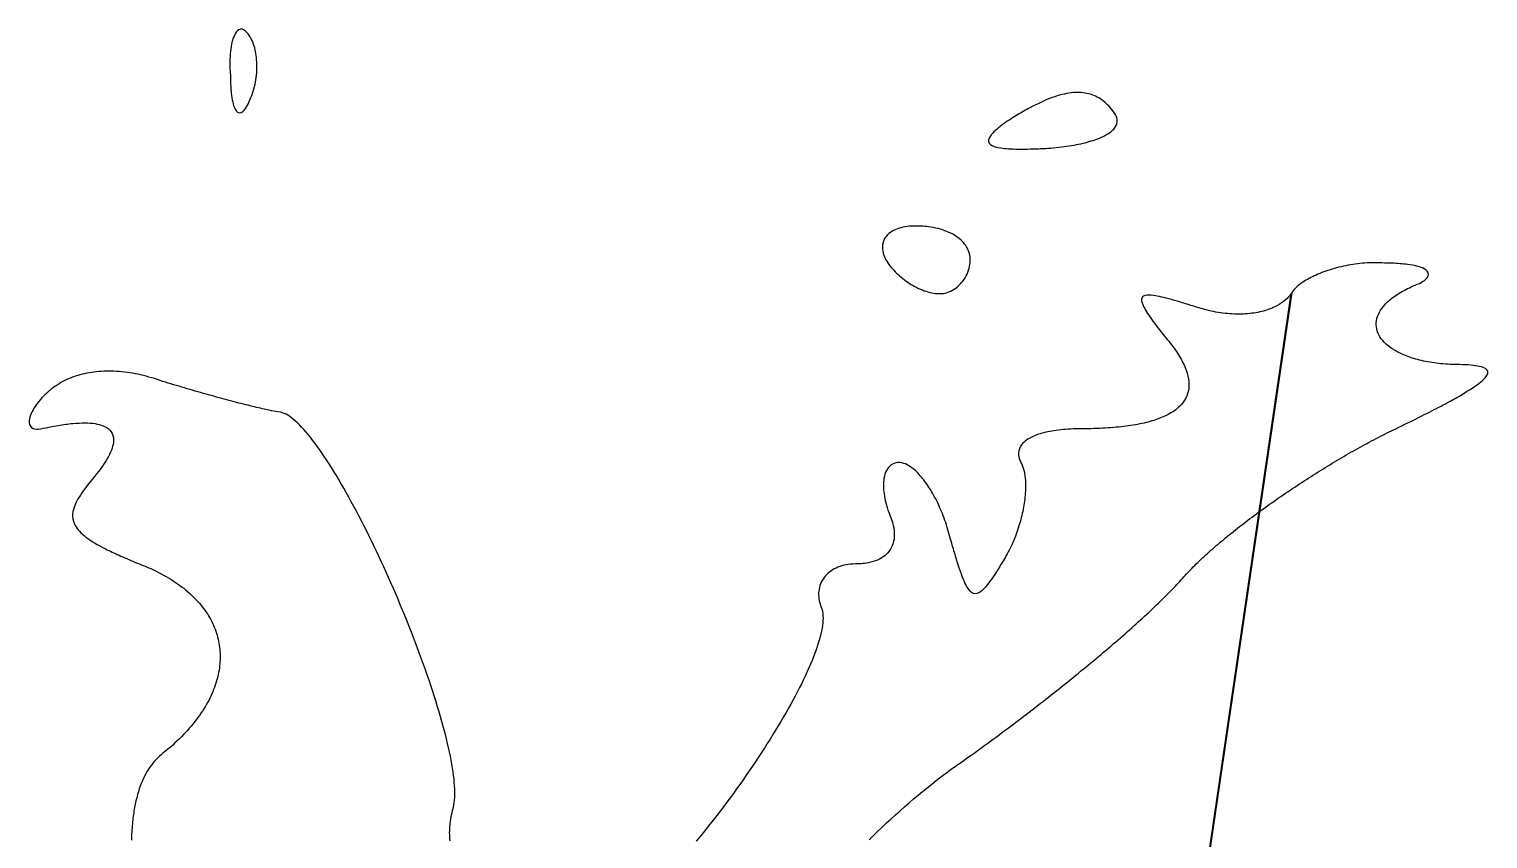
# Model space of a CAD drawing. Header units: metres. Extents: x 11 to 1970, y 60 to 2209.
# Drawn here: x 821.4 to 1253.3, y 778.7 to 1018.2 of the extents above; entities that cross this region are included whole.
import ezdxf

# ---------------------------------------------------------------- set-up
doc = ezdxf.new("R2010")
doc.units = ezdxf.units.M

msp = doc.modelspace()

# ---------------------------------------------------------------- linework, layer by layer
for points in [[(881, 1004), (881.003576, 1003.349624), (881.014208, 1002.718592), (881.031752, 1002.107048), (881.056064, 1001.515136), (881.087, 1000.943), (881.124416, 1000.390784), (881.168168, 999.858632), (881.218112, 999.346688), (881.304323, 998.616977), (881.403656, 997.933544), (881.515625, 997.296875), (881.639744, 996.707456), (881.775527, 996.165773), (881.922488, 995.672312), (882.134984, 995.090216), (882.365336, 994.595864), (882.676631, 994.103069), (883.081469, 993.698231), (883.592, 993.488), (884.137811, 993.565889), (884.629049, 993.866651), (885.051944, 994.285256), (885.397496, 994.731704), (885.748232, 995.278568), (886.013993, 995.755307), (886.281536, 996.289664), (886.550375, 996.882125), (886.820024, 997.533176), (887, 998), (887.259254, 998.635184), (887.497232, 999.279872), (887.714258, 999.932768), (887.910656, 1000.592576), (888.08675, 1001.258), (888.242864, 1001.927744), (888.379322, 1002.600512), (888.496448, 1003.275008), (888.594566, 1003.949936), (888.674, 1004.624), (888.735074, 1005.295904), (888.778112, 1005.964352), (888.803438, 1006.628048), (888.811376, 1007.285696), (888.80225, 1007.936), (888.776384, 1008.577664), (888.734102, 1009.209392), (888.675728, 1009.829888), (888.601586, 1010.437856), (888.512, 1011.032), (888.407294, 1011.611024), (888.287792, 1012.173632), (888.153818, 1012.718528), (888.005696, 1013.244416), (887.84375, 1013.75), (887.668304, 1014.233984), (887.413936, 1014.843456), (887.136912, 1015.409152), (886.838, 1015.928), (886.517968, 1016.396928), (886.177584, 1016.812864), (885.820032, 1017.22804), (885.460864, 1017.61308), (885.015324, 1017.963655), (884.489652, 1018.197565), (883.978668, 1018.233835), (883.487556, 1018.078945), (883.0215, 1017.739375), (882.656, 1017.32), (882.380736, 1016.89792), (882.122368, 1016.40096), (881.882432, 1015.83104), (881.7155, 1015.356875), (881.560448, 1014.84356), (881.417924, 1014.291905), (881.288576, 1013.70272), (881.173052, 1013.076815), (881.072, 1012.415), (880.986068, 1011.718085), (880.915904, 1010.98688), (880.878208, 1010.48076), (880.848, 1009.96), (880.825472, 1009.42484), (880.810816, 1008.87552), (880.804224, 1008.31228), (880.805888, 1007.73536), (880.816, 1007.145), (880.834752, 1006.54144), (880.862336, 1005.92492), (880.898944, 1005.29568), (880.944768, 1004.65396), (881, 1004)], [(1111, 991), (1110.415624, 990.585984), (1109.862592, 990.183872), (1109.341048, 989.793568), (1108.851136, 989.414976), (1108.393, 989.048), (1107.966784, 988.692544), (1107.572632, 988.348512), (1107.041839, 987.853674), (1106.584, 987.384), (1106.199601, 986.939166), (1105.889128, 986.518848), (1105.591, 985.996), (1105.426312, 985.515392), (1105.409857, 984.972862), (1105.605952, 984.493632), (1106.016847, 984.076202), (1106.501731, 983.785746), (1107.126679, 983.533114), (1107.688, 983.368), (1108.329241, 983.223406), (1109.050888, 983.099008), (1109.576896, 983.027136), (1110.139, 982.964), (1110.737344, 982.909504), (1111.372072, 982.863552), (1112.043328, 982.826048), (1112.751256, 982.796896), (1113.496, 982.776), (1114.277704, 982.763264), (1115.096512, 982.758592), (1115.952568, 982.761888), (1116.846016, 982.773056), (1117.777, 982.792), (1118.745664, 982.818624), (1119.752152, 982.852832), (1120.269625, 982.87275), (1120.796608, 982.894528), (1121.333119, 982.918154), (1121.879176, 982.943616), (1122.434797, 982.970902), (1123, 983), (1123.833944, 983.063584), (1124.655552, 983.134272), (1125.464488, 983.211968), (1126.260416, 983.296576), (1127.043, 983.388), (1127.811904, 983.486144), (1128.566792, 983.590912), (1129.307328, 983.702208), (1130.033176, 983.819936), (1130.744, 983.944), (1131.439464, 984.074304), (1132.119232, 984.210752), (1132.782968, 984.353248), (1133.430336, 984.501696), (1134.061, 984.656), (1134.674624, 984.816064), (1135.270872, 984.981792), (1135.849408, 985.153088), (1136.409896, 985.329856), (1136.952, 985.512), (1137.475384, 985.699424), (1137.979712, 985.892032), (1138.464648, 986.089728), (1138.929856, 986.292416), (1139.589943, 986.605598), (1140.203752, 986.929472), (1140.770149, 987.263714), (1141.288, 987.608), (1141.756171, 987.962006), (1142.173528, 988.325408), (1142.538937, 988.697882), (1142.943381, 989.208066), (1143.250769, 989.733034), (1143.458413, 990.272018), (1143.563625, 990.82425), (1143.563717, 991.388962), (1143.456001, 991.965386), (1143.237789, 992.552754), (1143, 993), (1142.63636, 993.529184), (1142.26528, 994.036672), (1141.88652, 994.522368), (1141.49984, 994.986176), (1141.105, 995.428), (1140.70176, 995.847744), (1140.28988, 996.245312), (1139.86912, 996.620608), (1139.43924, 996.973536), (1139, 997.304), (1138.55116, 997.611904), (1138.09248, 997.897152), (1137.62372, 998.159648), (1137.14464, 998.399296), (1136.655, 998.616), (1136.15456, 998.809664), (1135.64308, 998.980192), (1135.12032, 999.127488), (1134.58604, 999.251456), (1134.04, 999.352), (1133.48196, 999.429024), (1132.91168, 999.482432), (1132.32892, 999.512128), (1131.73344, 999.518016), (1131.125, 999.5), (1130.50336, 999.457984), (1129.86828, 999.391872), (1129.21952, 999.301568), (1128.55684, 999.186976), (1127.88, 999.048), (1127.18876, 998.884544), (1126.48288, 998.696512), (1125.76212, 998.483808), (1125.02624, 998.246336), (1124.275, 997.984), (1123.50816, 997.696704), (1122.72548, 997.384352), (1121.92672, 997.046848), (1121.11164, 996.684096), (1120.28, 996.296), (1119.43156, 995.882464), (1118.56608, 995.443392), (1117.68332, 994.978688), (1117.235385, 994.736694), (1116.78304, 994.488256), (1116.326255, 994.233362), (1115.865, 993.972), (1115.399245, 993.704158), (1114.92896, 993.429824), (1114.454115, 993.148986), (1113.97468, 992.861632), (1113.490625, 992.56775), (1113.00192, 992.267328), (1112.508535, 991.960354), (1112.01044, 991.646816), (1111.507605, 991.326702), (1111, 991)], [(1075, 950), (1075.280665, 949.550135), (1075.58212, 949.10108), (1075.903555, 948.653645), (1076.24416, 948.20864), (1076.603125, 947.766875), (1076.97964, 947.32916), (1077.372895, 946.896305), (1077.78208, 946.46912), (1078.206385, 946.048415), (1078.645, 945.635), (1079.097115, 945.229685), (1079.56192, 944.83328), (1080.038605, 944.446595), (1080.52636, 944.07044), (1081.024375, 943.705625), (1081.53184, 943.35296), (1082.047945, 943.013255), (1082.57188, 942.68732), (1083.102835, 942.375965), (1083.64, 942.08), (1084.182565, 941.800235), (1084.72972, 941.53748), (1085.280655, 941.292545), (1085.83456, 941.06624), (1086.390625, 940.859375), (1086.94804, 940.67276), (1087.505995, 940.507205), (1088.06368, 940.36352), (1088.620285, 940.242515), (1089.175, 940.145), (1089.727015, 940.071785), (1090.27552, 940.02368), (1090.819705, 940.001495), (1091.447219, 940.013365), (1092.034271, 940.071785), (1092.609707, 940.174845), (1093.172375, 940.320625), (1093.721123, 940.507205), (1094.254799, 940.732665), (1094.772251, 940.995085), (1095.272327, 941.292545), (1095.753875, 941.623125), (1096.215743, 941.984905), (1096.656779, 942.375965), (1097.075831, 942.794385), (1097.471747, 943.238245), (1097.843375, 943.705625), (1098.189563, 944.194605), (1098.509159, 944.703265), (1098.801011, 945.229685), (1099.063967, 945.771945), (1099.296875, 946.328125), (1099.498583, 946.896305), (1099.667939, 947.474565), (1099.803791, 948.060985), (1099.904987, 948.653645), (1099.970375, 949.250625), (1099.998803, 949.850005), (1099.99164, 950.357584), (1099.948125, 950.88475), (1099.86816, 951.400576), (1099.752555, 951.904738), (1099.60212, 952.396912), (1099.417665, 952.876774), (1099.2, 953.344), (1098.949935, 953.798266), (1098.66828, 954.239248), (1098.355845, 954.666622), (1098.01344, 955.080064), (1097.641875, 955.47925), (1097.24196, 955.863856), (1096.814505, 956.233558), (1096.36032, 956.588032), (1095.880215, 956.926954), (1095.375, 957.25), (1094.845485, 957.556846), (1094.29248, 957.847168), (1093.716795, 958.120642), (1093.11924, 958.376944), (1092.500625, 958.61575), (1091.86176, 958.836736), (1091.203455, 959.039578), (1090.52652, 959.223952), (1089.831765, 959.389534), (1089.12, 959.536), (1088.392035, 959.663026), (1087.64868, 959.770288), (1087.14496, 959.830656), (1086.635, 959.882), (1086.11904, 959.924224), (1085.59732, 959.957232), (1085.07008, 959.980928), (1084.53756, 959.995216), (1084, 960), (1083.290881, 959.989254), (1082.603848, 959.957232), (1081.939387, 959.904258), (1081.297984, 959.830656), (1080.680125, 959.73675), (1080.086296, 959.622864), (1079.516983, 959.489322), (1078.972672, 959.336448), (1078.453849, 959.164566), (1077.961, 958.974), (1077.494611, 958.765074), (1076.914759, 958.458506), (1076.383963, 958.120642), (1075.903375, 957.75225), (1075.474147, 957.354098), (1075.097431, 956.926954), (1074.774379, 956.471586), (1074.506143, 955.988762), (1074.293875, 955.47925), (1074.138727, 954.943818), (1074.041851, 954.383234), (1074.004399, 953.798266), (1074.027523, 953.189682), (1074.112375, 952.55825), (1074.260107, 951.904738), (1074.412864, 951.400576), (1074.602125, 950.88475), (1074.828376, 950.357584)]]:
    msp.add_lwpolyline(points, close=True)
for points in [[(1070.044088, 778.382584), (1071.339867, 779.649631), (1072.641664, 780.905152), (1073.949125, 782.148625), (1075.261896, 783.379528), (1076.579623, 784.597339), (1077.901952, 785.801536), (1079.228529, 786.991597), (1080.559, 788.167), (1081.893011, 789.327223), (1083.230208, 790.471744), (1084.570237, 791.600041), (1085.912744, 792.711592), (1087.257375, 793.805875), (1088.603776, 794.882368), (1089.951593, 795.940549), (1091.300472, 796.979896), (1092.650059, 797.999887), (1094, 799), (1094.781774, 799.54238), (1095.566992, 800.08944), (1096.355498, 800.64106), (1097.147136, 801.19712), (1097.94175, 801.7575), (1098.739184, 802.32208), (1099.539282, 802.89074), (1100.341888, 803.46336), (1101.146846, 804.03982), (1101.954, 804.62), (1102.763194, 805.20378), (1103.574272, 805.79104), (1104.387078, 806.38166), (1105.201456, 806.97552), (1106.01725, 807.5725), (1106.834304, 808.17248), (1107.652462, 808.77534), (1108.471568, 809.38096), (1109.291466, 809.98922), (1110.112, 810.6), (1110.933014, 811.21318), (1111.754352, 811.82864), (1112.575858, 812.44626), (1113.397376, 813.06592), (1114.21875, 813.6875), (1115.039824, 814.31088), (1115.860442, 814.93594), (1116.680448, 815.56256), (1117.499686, 816.19062), (1118.318, 816.82), (1119.135234, 817.45058), (1119.951232, 818.08224), (1120.765838, 818.71486), (1121.578896, 819.34832), (1122.39025, 819.9825), (1123.199744, 820.61728), (1124.007222, 821.25254), (1124.812528, 821.88816), (1125.615506, 822.52402), (1126.416, 823.16), (1127.213854, 823.79598), (1128.008912, 824.43184), (1128.801018, 825.06746), (1129.590016, 825.70272), (1130.37575, 826.3375), (1131.158064, 826.97168), (1131.936802, 827.60514), (1132.711808, 828.23776), (1133.482926, 828.86942), (1134.25, 829.5), (1135.012874, 830.12938), (1135.771392, 830.75744), (1136.525398, 831.38406), (1137.274736, 832.00912), (1138.01925, 832.6325), (1138.758784, 833.25408), (1139.493182, 833.87374), (1140.222288, 834.49136), (1140.945946, 835.10682), (1141.664, 835.72), (1142.376294, 836.33078), (1143.082672, 836.93904), (1143.782978, 837.54466), (1144.477056, 838.14752), (1145.16475, 838.7475), (1145.845904, 839.34448), (1146.520362, 839.93834), (1147.187968, 840.52896), (1147.848566, 841.11622), (1148.502, 841.7), (1149.148114, 842.28018), (1149.786752, 842.85664), (1150.417758, 843.42926), (1151.040976, 843.99792), (1151.65625, 844.5625), (1152.263424, 845.12288), (1152.862342, 845.67894), (1153.452848, 846.23056), (1154.034786, 846.77762), (1154.608, 847.32), (1155.172334, 847.85758), (1155.727632, 848.39024), (1156.273738, 848.91786), (1156.810496, 849.44032), (1157.33775, 849.9575), (1157.855344, 850.46928), (1158.363122, 850.97554), (1158.860928, 851.47616), (1159.348606, 851.97102), (1159.826, 852.46), (1160.292954, 852.94298), (1160.749312, 853.41984), (1161.194918, 853.89046), (1161.629616, 854.35472), (1162.05325, 854.8125), (1162.465664, 855.26368), (1162.866702, 855.70814), (1163.256208, 856.14576), (1163.634026, 856.57642), (1164, 857), (1164.394478, 857.421486), (1164.797824, 857.845888), (1165.209906, 858.273122), (1165.630592, 858.703104), (1166.05975, 859.13575), (1166.497248, 859.570976), (1166.942954, 860.008698), (1167.396736, 860.448832), (1167.858462, 860.891294), (1168.328, 861.336), (1168.805218, 861.782866), (1169.289984, 862.231808), (1169.782166, 862.682742), (1170.281632, 863.135584), (1170.78825, 863.59025), (1171.301888, 864.046656), (1171.822414, 864.504718), (1172.349696, 864.964352), (1172.883602, 865.425474), (1173.424, 865.888), (1173.970758, 866.351846), (1174.523744, 866.816928), (1175.082826, 867.283162), (1175.647872, 867.750464), (1176.21875, 868.21875), (1176.795328, 868.687936), (1177.377474, 869.157938), (1177.965056, 869.628672), (1178.557942, 870.100054), (1179.156, 870.572), (1179.759098, 871.044426), (1180.367104, 871.517248), (1180.979886, 871.990382), (1181.597312, 872.463744), (1182.21925, 872.93725), (1182.845568, 873.410816), (1183.476134, 873.884358), (1184.110816, 874.357792), (1184.749482, 874.831034), (1185.392, 875.304), (1186.038238, 875.776606), (1186.688064, 876.248768), (1187.341346, 876.720402), (1187.997952, 877.191424), (1188.65775, 877.66175), (1189.320608, 878.131296), (1189.986394, 878.599978), (1190.654976, 879.067712), (1191.326222, 879.534414), (1192, 880), (1192.676178, 880.464386), (1193.354624, 880.927488), (1194.035206, 881.389222), (1194.717792, 881.849504), (1195.40225, 882.30825), (1196.088448, 882.765376), (1196.776254, 883.220798), (1197.465536, 883.674432), (1198.156162, 884.126194), (1198.848, 884.576), (1199.540918, 885.023766), (1200.234784, 885.469408), (1200.929466, 885.912842), (1201.624832, 886.353984), (1202.32075, 886.79275), (1203.017088, 887.229056), (1203.713714, 887.662818), (1204.410496, 888.093952), (1205.107302, 888.522374), (1205.804, 888.948), (1206.500458, 889.370746), (1207.196544, 889.790528), (1207.892126, 890.207262), (1208.587072, 890.620864), (1209.28125, 891.03125), (1209.974528, 891.438336), (1210.666774, 891.842038), (1211.357856, 892.242272), (1212.047642, 892.638954), (1212.736, 893.032), (1213.422798, 893.421326), (1214.107904, 893.806848), (1214.791186, 894.188482), (1215.472512, 894.566144), (1216.15175, 894.93975), (1216.828768, 895.309216), (1217.503434, 895.674458), (1218.175616, 896.035392), (1218.845182, 896.391934), (1219.512, 896.744), (1220.175938, 897.091506), (1220.836864, 897.434368), (1221.494646, 897.772502), (1222.149152, 898.105824), (1222.80025, 898.43425), (1223.447808, 898.757696), (1224.091694, 899.076078), (1224.731776, 899.389312), (1225.367922, 899.697314), (1226, 900), (1226.921608, 900.446707), (1227.826464, 900.886856), (1228.714616, 901.320489), (1229.586112, 901.747648), (1230.441, 902.168375), (1231.279328, 902.582712), (1232.101144, 902.990701), (1232.906496, 903.392384), (1233.695432, 903.787803), (1234.468, 904.177), (1235.224248, 904.560017), (1235.964224, 904.936896), (1236.687976, 905.307679), (1237.395552, 905.672408), (1238.087, 906.031125), (1238.762368, 906.383872), (1239.421704, 906.730691), (1240.065056, 907.071624), (1240.692472, 907.406713), (1241.304, 907.736), (1241.899688, 908.059527), (1242.479584, 908.377336), (1243.043736, 908.689469), (1243.592192, 908.995968), (1244.125, 909.296875), (1244.642208, 909.592232), (1245.143864, 909.882081), (1245.630016, 910.166464), (1246.100712, 910.445423), (1246.556, 910.719), (1246.995928, 910.987237), (1247.829896, 911.507859), (1248.603, 912.007625), (1249.315624, 912.486871), (1249.968152, 912.945933), (1250.560968, 913.385147), (1251.094456, 913.804849), (1251.569, 914.205375), (1251.984984, 914.587061), (1252.342792, 914.950243), (1252.771264, 915.461056), (1253.071, 915.932125), (1253.272632, 916.500353), (1253.250776, 917.002629), (1253.008504, 917.441641), (1252.548888, 917.820077), (1252.063392, 918.065768), (1251.458664, 918.280031), (1250.736, 918.464), (1250.189344, 918.570376), (1249.591232, 918.664128), (1248.942048, 918.745592), (1248.242176, 918.815104), (1247.492, 918.873), (1246.691904, 918.919616), (1245.842272, 918.955288), (1244.943488, 918.980352), (1243.995936, 918.995144), (1243, 919), (1242.255708, 919.034179), (1241.522864, 919.076632), (1240.801516, 919.127233), (1240.091712, 919.185856), (1239.3935, 919.252375), (1238.706928, 919.326664), (1238.032044, 919.408597), (1237.368896, 919.498048), (1236.717532, 919.594891), (1236.078, 919.699), (1235.450348, 919.810249), (1234.834624, 919.928512), (1234.230876, 920.053663), (1233.639152, 920.185576), (1233.0595, 920.324125), (1232.491968, 920.469184), (1231.936604, 920.620627), (1231.393456, 920.778328), (1230.862572, 920.942161), (1230.344, 921.112), (1229.837788, 921.287719), (1229.343984, 921.469192), (1228.862636, 921.656293), (1228.393792, 921.848896), (1227.493808, 922.250104), (1226.644416, 922.671808), (1225.846, 923.113), (1225.098944, 923.572672), (1224.403632, 924.049816), (1223.760448, 924.543424), (1223.169776, 925.052488), (1222.632, 925.576), (1222.147504, 926.112952), (1221.716672, 926.662336), (1221.339888, 927.223144), (1221.017536, 927.794368), (1220.75, 928.375), (1220.537664, 928.964032), (1220.380912, 929.560456), (1220.280128, 930.163264), (1220.235696, 930.771448), (1220.248, 931.384), (1220.317424, 931.999912), (1220.444352, 932.618176), (1220.629168, 933.237784), (1220.872256, 933.857728), (1221.174, 934.477), (1221.534784, 935.094592), (1221.954992, 935.709496), (1222.435008, 936.320704), (1222.975216, 936.927208), (1223.576, 937.528), (1224.237744, 938.122072), (1224.960832, 938.708416), (1225.745648, 939.286024), (1226.161324, 939.571237), (1226.592576, 939.853888), (1227.039452, 940.133851), (1227.502, 940.411), (1227.980268, 940.685209), (1228.474304, 940.956352), (1228.984156, 941.224303), (1229.509872, 941.488936), (1230.0515, 941.750125), (1230.609088, 942.007744), (1231.182684, 942.261667), (1231.772336, 942.511768), (1232.378092, 942.757921), (1233, 943), (1233.513054, 943.269919), (1233.972432, 943.539352), (1234.502, 943.897), (1234.937488, 944.251768), (1235.350718, 944.689423), (1235.619648, 945.118528), (1235.754, 945.619), (1235.654306, 946.178041), (1235.352014, 946.631479), (1234.949184, 946.988224), (1234.410754, 947.323369), (1233.883386, 947.574421), (1233.270962, 947.809057), (1232.756288, 947.973568), (1232.194526, 948.127711), (1231.586, 948.271), (1230.931034, 948.402949), (1230.229952, 948.523072), (1229.483078, 948.630883), (1228.959882, 948.695677), (1228.416574, 948.754639), (1227.85325, 948.807625), (1227.270006, 948.854491), (1226.666938, 948.895093), (1226.044142, 948.929287), (1225.401714, 948.956929), (1224.73975, 948.977875), (1224.058346, 948.991981), (1223.357598, 948.999103), (1222.639711, 949.028206), (1221.917597, 949.073962), (1221.193875, 949.10575), (1220.469073, 949.123858), (1219.743719, 949.128574), (1219.018341, 949.120186), (1218.293467, 949.098982), (1217.569625, 949.06525), (1216.847343, 949.019278), (1216.127149, 948.961354), (1215.409571, 948.891766), (1214.695137, 948.810802), (1213.984375, 948.71875), (1213.277813, 948.615898), (1212.575979, 948.502534), (1211.879401, 948.378946), (1211.188607, 948.245422), (1210.504125, 948.10225), (1209.826483, 947.949718), (1209.156209, 947.788114), (1208.493831, 947.617726), (1207.839877, 947.438842), (1207.194875, 947.25175), (1206.559353, 947.056738), (1205.933839, 946.854094), (1205.318861, 946.644106), (1204.714947, 946.427062), (1204.122625, 946.20325), (1203.542423, 945.972958), (1202.974869, 945.736474), (1202.420491, 945.494086), (1201.879817, 945.246082), (1201.353375, 944.99275), (1200.841693, 944.734378), (1200.345299, 944.471254), (1199.864721, 944.203666), (1199.400487, 943.931902), (1198.953125, 943.65625), (1198.523163, 943.376998), (1197.912, 942.952), (1197.342957, 942.520522), (1196.817816, 942.083536), (1196.338359, 941.642014), (1195.906368, 941.196928), (1195.523625, 940.74925), (1195.191912, 940.299952), (1112, 375)], [(1112, 375), (1195, 940), (1194.618616, 939.470854), (1194.195328, 938.963632), (1193.731432, 938.478658), (1193.228224, 938.016256), (1192.687, 937.57675), (1192.109056, 937.160464), (1191.495688, 936.767722), (1190.848192, 936.398848), (1190.398208, 936.166352), (1189.934016, 935.944704), (1189.456, 935.734), (1188.964544, 935.534336), (1188.460032, 935.345808), (1187.942848, 935.168512), (1187.413376, 935.002544), (1186.872, 934.848), (1186.319104, 934.704976), (1185.755072, 934.573568), (1185.180288, 934.453872), (1184.595136, 934.345984), (1184, 934.25), (1183.395264, 934.166016), (1182.781312, 934.094128), (1182.158528, 934.034432), (1181.527296, 933.987024), (1180.888, 933.952), (1180.241024, 933.929456), (1179.586752, 933.919488), (1178.925568, 933.922192), (1178.257856, 933.937664), (1177.584, 933.966), (1176.904384, 934.007296), (1176.219392, 934.061648), (1175.529408, 934.129152), (1174.834816, 934.209904), (1174.136, 934.304), (1173.433344, 934.411536), (1172.727232, 934.532608), (1172.018048, 934.667312), (1171.306176, 934.815744), (1170.592, 934.978), (1169.875904, 935.154176), (1169.158272, 935.344368), (1168.439488, 935.548672), (1167.719936, 935.767184), (1167, 936), (1166.435393, 936.177895), (1165.881544, 936.35156), (1165.338411, 936.520965), (1164.805952, 936.68608), (1164.284125, 936.846875), (1163.772888, 937.00332), (1163.272199, 937.155385), (1162.782016, 937.30304), (1162.302297, 937.446255), (1161.374083, 937.719245), (1160.487221, 937.974115), (1159.641375, 938.210625), (1158.836209, 938.428535), (1158.071387, 938.627605), (1157.346573, 938.807595), (1156.661431, 938.968265), (1156.015625, 939.109375), (1155.408819, 939.230685), (1154.840677, 939.331955), (1154.310863, 939.412945), (1153.587272, 939.49588), (1152.948029, 939.531835), (1152.392, 939.52), (1151.778112, 939.42848), (1151.307456, 939.24864), (1150.916461, 938.896715), (1150.739816, 938.40004), (1150.749304, 937.89596), (1150.889928, 937.29492), (1151.079837, 936.779355), (1151.340864, 936.20736), (1151.671875, 935.578125), (1151.930869, 935.126435), (1152.220127, 934.648705), (1152.539313, 934.144695), (1152.888091, 933.614165), (1153.266125, 933.056875), (1153.673079, 932.472585), (1154.108617, 931.861055), (1154.572403, 931.222045), (1155.064101, 930.555315), (1155.583375, 929.860625), (1156.129889, 929.137735), (1156.703307, 928.386405), (1157.472503, 927.462402), (1157.930024, 926.929616), (1158.372581, 926.401654), (1158.800192, 925.878528), (1159.212875, 925.36025), (1159.610648, 924.846832), (1159.993529, 924.338286), (1160.361536, 923.834624), (1160.714687, 923.335858), (1161.053, 922.842), (1161.376493, 922.353062), (1161.685184, 921.869056), (1161.979091, 921.389994), (1162.258232, 920.915888), (1162.522625, 920.44675), (1162.772288, 919.982592), (1163.007239, 919.523426), (1163.227496, 919.069264), (1163.624, 918.176), (1163.961944, 917.302896), (1164.241472, 916.450048), (1164.462728, 915.617552), (1164.625856, 914.805504), (1164.731, 914.014), (1164.778304, 913.243136), (1164.767912, 912.493008), (1164.699968, 911.763712), (1164.574616, 911.055344), (1164.392, 910.368), (1164.152264, 909.701776), (1163.855552, 909.056768), (1163.502008, 908.433072), (1163.091776, 907.830784), (1162.625, 907.25), (1162.101824, 906.690816), (1161.522392, 906.153328), (1160.886848, 905.637632), (1160.195336, 905.143824), (1159.448, 904.672), (1158.644984, 904.222256), (1157.786432, 903.794688), (1156.872488, 903.389392), (1156.394789, 903.195126), (1155.903296, 903.006464), (1155.398027, 902.823418), (1154.879, 902.646), (1154.346233, 902.474222), (1153.799744, 902.308096), (1153.239551, 902.147634), (1152.665672, 901.992848), (1152.078125, 901.84375), (1151.476928, 901.700352), (1150.862099, 901.562666), (1150.233656, 901.430704), (1149.591617, 901.304478), (1148.936, 901.184), (1148.266823, 901.069282), (1147.584104, 900.960336), (1146.887861, 900.857174), (1146.178112, 900.759808), (1145.454875, 900.66825), (1144.718168, 900.582512), (1143.968009, 900.502606), (1143.204416, 900.428544), (1142.427407, 900.360338), (1141.637, 900.298), (1140.833213, 900.241542), (1140.016064, 900.190976), (1139.185571, 900.146314), (1138.341752, 900.107568), (1137.484625, 900.07475), (1136.614208, 900.047872), (1135.730519, 900.026946), (1134.833576, 900.011984), (1133.923397, 900.002998), (1133, 900), (1132.168424, 899.995216), (1131.353792, 899.980928), (1130.556248, 899.957232), (1129.775936, 899.924224), (1129.013, 899.882), (1128.267584, 899.830656), (1127.539832, 899.770288), (1126.829888, 899.700992), (1126.137896, 899.622864), (1125.464, 899.536), (1124.808344, 899.440496), (1124.171072, 899.336448), (1123.552328, 899.223952), (1122.952256, 899.103104), (1122.371, 898.974), (1121.808704, 898.836736), (1121.265512, 898.691408), (1120.741568, 898.538112), (1120.237016, 898.376944), (1119.752, 898.208), (1119.061421, 897.940214), (1118.415608, 897.655472), (1117.815047, 897.354098), (1117.260224, 897.036416), (1116.751625, 896.70275), (1116.289736, 896.353424), (1115.875043, 895.988762), (1115.508032, 895.609088), (1115.189189, 895.214726), (1114.839833, 894.666622), (1114.578125, 894.09375), (1114.405217, 893.496878), (1114.322261, 892.876774), (1114.330409, 892.234206), (1114.397, 891.738), (1114.515971, 891.229914), (1114.687808, 890.710272), (1114.912997, 890.179398), (1115.174016, 889.690496), (1115.41275, 889.1915), (1115.625024, 888.652544), (1115.811162, 888.075572), (1115.971488, 887.462528), (1116.106326, 886.815356), (1116.216, 886.136), (1116.300834, 885.426404), (1116.361152, 884.688512), (1116.387904, 884.181824), (1116.404, 883.664), (1116.409536, 883.135616), (1116.404608, 882.597248), (1116.389312, 882.049472), (1116.363744, 881.492864), (1116.328, 880.928), (1116.282176, 880.355456), (1116.226368, 879.775808), (1116.160672, 879.189632), (1116.085184, 878.597504), (1116, 878), (1115.905216, 877.397696), (1115.800928, 876.791168), (1115.687232, 876.180992), (1115.564224, 875.567744), (1115.432, 874.952), (1115.290656, 874.334336), (1115.140288, 873.715328), (1114.980992, 873.095552), (1114.812864, 872.475584), (1114.636, 871.856), (1114.450496, 871.237376), (1114.256448, 870.620288), (1114.053952, 870.005312), (1113.843104, 869.393024), (1113.624, 868.784), (1113.396736, 868.178816), (1113.161408, 867.578048), (1112.918112, 866.982272), (1112.666944, 866.392064), (1112.408, 865.808), (1112.141376, 865.230656), (1111.867168, 864.660608), (1111.585472, 864.098432), (1111.296384, 863.544704), (1111, 863), (1110.702686, 862.495402), (1110.410688, 862.001616), (1110.123922, 861.518654), (1109.842304, 861.046528), (1109.56575, 860.58525), (1109.294176, 860.134832), (1109.027498, 859.695286), (1108.765632, 859.266624), (1108.256, 858.442), (1107.764608, 857.661056), (1107.290784, 856.923888), (1106.833856, 856.230592), (1106.393152, 855.581264), (1105.968, 854.976), (1105.557728, 854.414896), (1105.161664, 853.898048), (1104.779136, 853.425552), (1104.409472, 852.997504), (1104.052, 852.614), (1103.537182, 852.122474), (1103.046016, 851.731712), (1102.576234, 851.442038), (1101.979202, 851.213614), (1101.410778, 851.166246), (1100.865586, 851.300702), (1100.33825, 851.61775), (1099.951232, 851.975824), (1099.568966, 852.437362), (1099.189184, 853.002688), (1098.936256, 853.437392), (1098.682752, 853.918464), (1098.428, 854.446), (1098.171328, 855.020096), (1097.912064, 855.640848), (1097.649536, 856.308352), (1097.383072, 857.022704), (1097.112, 857.784), (1096.835648, 858.592336), (1096.553344, 859.447808), (1096.264416, 860.350512), (1095.968192, 861.300544), (1095.817134, 861.793338), (1095.664, 862.298), (1095.508706, 862.814542), (1095.351168, 863.342976), (1095.191302, 863.883314), (1095.029024, 864.435568), (1094.86425, 864.99975), (1094.696896, 865.575872), (1094.526878, 866.163946), (1094.354112, 866.763984), (1094.178514, 867.375998), (1094, 868), (1093.815248, 868.717536), (1093.621184, 869.429888), (1093.418096, 870.136672), (1093.206272, 870.837504), (1092.986, 871.532), (1092.757568, 872.219776), (1092.521264, 872.900448), (1092.277376, 873.573632), (1092.026192, 874.238944), (1091.768, 874.896), (1091.503088, 875.544416), (1091.231744, 876.183808), (1090.954256, 876.813792), (1090.670912, 877.433984), (1090.382, 878.044), (1090.087808, 878.643456), (1089.788624, 879.231968), (1089.484736, 879.809152), (1089.176432, 880.374624), (1088.864, 880.928), (1088.547728, 881.468896), (1088.227904, 881.996928), (1087.904816, 882.511712), (1087.578752, 883.012864), (1087.25, 883.5), (1086.918848, 883.972736), (1086.585584, 884.430688), (1086.250496, 884.873472), (1085.913872, 885.300704), (1085.576, 885.712), (1085.237168, 886.106976), (1084.897664, 886.485248), (1084.387778, 887.020496), (1083.878, 887.516), (1083.369302, 887.970464), (1082.862656, 888.382592), (1082.359034, 888.751088), (1081.859408, 889.074656), (1081.36475, 889.352), (1080.876032, 889.581824), (1080.394226, 889.762832), (1079.76425, 889.926), (1079.150594, 889.997008), (1078.5608, 889.981262), (1078.0088, 889.899158), (1077.4952, 889.753886), (1077.02, 889.54775), (1076.5832, 889.283054), (1076.1848, 888.962102), (1075.8248, 888.587198), (1075.5032, 888.160646), (1075.22, 887.68475), (1074.9752, 887.161814), (1074.7688, 886.594142), (1074.6008, 885.984038), (1074.4712, 885.333806), (1074.3992, 884.821184), (1074.3488, 884.288258), (1074.32, 883.736), (1074.3128, 883.165382), (1074.3272, 882.577376), (1074.3632, 881.972954), (1074.4208, 881.353088), (1074.5, 880.71875), (1074.6008, 880.070912), (1074.7232, 879.410546), (1074.8672, 878.738624), (1075.0328, 878.056118), (1075.22, 877.364), (1075.4288, 876.663242), (1075.6592, 875.954816), (1075.8248, 875.478752), (1076, 875), (1076.230416, 874.463624), (1076.441728, 873.934592), (1076.634032, 873.413048), (1076.807424, 872.899136), (1076.962, 872.393), (1077.097856, 871.894784), (1077.215088, 871.404632), (1077.356226, 870.684839), (1077.456, 869.984), (1077.514734, 869.302601), (1077.532752, 868.641128), (1077.510378, 868.000067), (1077.447936, 867.379904), (1077.34575, 866.781125), (1077.204144, 866.204216), (1077.023442, 865.649663), (1076.803968, 865.117952), (1076.546046, 864.609569), (1076.25, 864.125), (1075.916154, 863.664731), (1075.544832, 863.229248), (1075.136358, 862.819037), (1074.691056, 862.434584), (1074.20925, 862.076375), (1073.691264, 861.744896), (1073.137422, 861.440633), (1072.548048, 861.164072), (1071.923466, 860.915699), (1071.264, 860.696), (1070.569974, 860.505461), (1069.841712, 860.344568), (1069.337344, 860.254016), (1068.818, 860.177), (1068.283776, 860.113664), (1067.734768, 860.064152), (1067.171072, 860.028608), (1066.592784, 860.007176), (1066, 860), (1065.288235, 859.983935), (1064.59348, 859.93628), (1063.916545, 859.857845), (1063.25824, 859.74944), (1062.619375, 859.611875), (1062.00076, 859.44596), (1061.403205, 859.252505), (1060.82752, 859.03232), (1060.274515, 858.786215), (1059.745, 858.515), (1059.239785, 858.219485), (1058.75968, 857.90048), (1058.305495, 857.558795), (1057.87804, 857.19524), (1057.478125, 856.810625), (1057.10656, 856.40576), (1056.764155, 855.981455), (1056.45172, 855.53852), (1056.170065, 855.077765), (1055.92, 854.6), (1055.702335, 854.106035), (1055.51788, 853.59668), (1055.367445, 853.072745), (1055.25184, 852.53504), (1055.171875, 851.984375), (1055.12836, 851.42156), (1055.122105, 850.847405), (1055.15392, 850.26272), (1055.224615, 849.668315), (1055.335, 849.065), (1055.485885, 848.453585), (1055.67808, 847.83488), (1055.912395, 847.209695), (1056.160903, 846.471243), (1056.284024, 845.905544), (1056.369981, 845.303761), (1056.419392, 844.666752), (1056.432875, 843.995375), (1056.411048, 843.290488), (1056.354529, 842.552949), (1056.263936, 841.783616), (1056.139887, 840.983347), (1055.983, 840.153), (1055.793893, 839.293433), (1055.573184, 838.405504), (1055.321491, 837.490071), (1055.039432, 836.547992), (1054.727625, 835.580125), (1054.386688, 834.587328), (1054.017239, 833.570459), (1053.619896, 832.530376), (1053.195277, 831.467937), (1052.744, 830.384), (1052.266683, 829.279423), (1051.763944, 828.155064), (1051.236401, 827.011781), (1050.684672, 825.850432), (1050.109375, 824.671875), (1049.511128, 823.476968), (1048.890549, 822.266569), (1048.248256, 821.041536), (1047.584867, 819.802727), (1046.901, 818.551), (1046.197273, 817.287213), (1045.474304, 816.012224), (1044.732711, 814.726891), (1043.973112, 813.432072), (1043.196125, 812.128625), (1042.402368, 810.817408), (1041.592459, 809.499279), (1040.767016, 808.175096), (1039.926657, 806.845717), (1039.072, 805.512), (1038.203663, 804.174803), (1037.322264, 802.834984), (1036.428421, 801.493401), (1035.522752, 800.150912), (1034.605875, 798.808375), (1033.678408, 797.466648), (1032.740969, 796.126589), (1031.794176, 794.789056), (1030.838647, 793.454907), (1029.875, 792.125), (1028.903853, 790.800193), (1027.925824, 789.481344), (1026.941531, 788.169311), (1025.951592, 786.864952), (1024.956625, 785.569125), (1023.957248, 784.282688), (1022.954079, 783.006499), (1021.947736, 781.741416), (1020.938837, 780.488297), (1019.928, 779.248), (1018.915843, 778.021383)], [(946.055, 778.048625), (945.9632, 778.767104), (945.9038, 779.512367), (945.8822, 780.023849), (945.875, 780.546875), (945.8822, 781.081301), (945.9038, 781.626983), (945.9398, 782.183777), (945.9902, 782.751539), (946.055, 783.330125), (946.1342, 783.919391), (946.2278, 784.519193), (946.3358, 785.129387), (946.4582, 785.749829), (946.595, 786.380375), (946.7462, 787.020881), (946.9118, 787.671203), (947.135974, 788.652329), (947.244192, 789.348632), (947.325098, 790.087883), (947.379136, 790.869056), (947.40675, 791.691125), (947.408384, 792.553064), (947.384482, 793.453847), (947.335488, 794.392448), (947.261846, 795.367841), (947.164, 796.379), (947.042394, 797.424899), (946.897472, 798.504512), (946.729678, 799.616813), (946.539456, 800.760776), (946.32725, 801.935375), (946.093504, 803.139584), (945.838662, 804.372377), (945.563168, 805.632728), (945.267466, 806.919611), (944.952, 808.232), (944.617214, 809.568869), (944.263552, 810.929192), (943.891458, 812.311943), (943.501376, 813.716096), (943.09375, 815.140625), (942.669024, 816.584504), (942.227642, 818.046707), (941.770048, 819.526208), (941.296686, 821.021981), (940.808, 822.533), (940.304434, 824.058239), (939.786432, 825.596672), (939.254438, 827.147273), (938.708896, 828.709016), (938.15025, 830.280875), (937.578944, 831.861824), (936.995422, 833.450837), (936.400128, 835.046888), (935.793506, 836.648951), (935.176, 838.256), (934.548054, 839.867009), (933.910112, 841.480952), (933.262618, 843.096803), (932.606016, 844.713536), (931.94075, 846.330125), (931.267264, 847.945544), (930.586002, 849.558767), (929.897408, 851.168768), (929.201926, 852.774521), (928.5, 854.375), (927.792074, 855.969179), (927.078592, 857.556032), (926.359998, 859.134533), (925.636736, 860.703656), (924.90925, 862.262375), (924.177984, 863.809664), (923.443382, 865.344497), (922.705888, 866.865848), (921.965946, 868.372691), (921.224, 869.864), (920.480494, 871.338749), (919.735872, 872.795912), (918.990578, 874.234463), (918.245056, 875.653376), (917.49975, 877.051625), (916.755104, 878.428184), (916.011562, 879.782027), (915.269568, 881.112128), (914.529566, 882.417461), (913.792, 883.697), (913.057314, 884.949719), (912.325952, 886.174592), (911.598358, 887.370593), (910.874976, 888.536696), (910.15625, 889.671875), (909.442624, 890.775104), (908.734542, 891.845357), (908.032448, 892.881608), (907.336786, 893.882831), (906.648, 894.848), (905.966534, 895.776089), (905.292832, 896.666072), (904.627338, 897.516923), (903.970496, 898.327616), (903.32275, 899.097125), (902.684544, 899.824424), (902.056322, 900.508487), (901.438528, 901.148288), (900.831606, 901.742801), (900.236, 902.291), (899.652154, 902.791859), (899.080512, 903.244352), (898.521518, 903.647453), (897.975616, 904.000136), (897.44325, 904.301375), (896.924864, 904.550144), (896.420902, 904.745417), (895.931808, 904.886168), (895, 905), (894.435997, 905.098019), (893.825176, 905.211752), (893.169319, 905.340713), (892.470208, 905.484416), (891.980984, 905.588168), (891.473856, 905.698112), (890.949352, 905.814104), (890.408, 905.936), (889.850328, 906.063656), (889.276864, 906.196928), (888.688136, 906.335672), (888.084672, 906.479744), (887.467, 906.629), (886.835648, 906.783296), (886.191144, 906.942488), (885.534016, 907.106432), (884.864792, 907.274984), (884.184, 907.448), (883.492168, 907.625336), (882.789824, 907.806848), (882.077496, 907.992392), (881.355712, 908.181824), (880.625, 908.375), (879.885888, 908.571776), (879.138904, 908.772008), (878.384576, 908.975552), (877.623432, 909.182264), (876.856, 909.392), (876.082808, 909.604616), (875.304384, 909.819968), (874.521256, 910.037912), (873.733952, 910.258304), (872.943, 910.481), (872.148928, 910.705856), (871.352264, 910.932728), (870.553536, 911.161472), (869.753272, 911.391944), (868.952, 911.624), (868.150248, 911.857496), (867.348544, 912.092288), (866.547416, 912.328232), (865.747392, 912.565184), (864.949, 912.803), (864.152768, 913.041536), (863.359224, 913.280648), (862.568896, 913.520192), (861.782312, 913.760024), (861, 914), (860.161232, 914.292792), (859.325056, 914.571136), (858.491664, 914.834984), (857.661248, 915.084288), (856.834, 915.319), (856.010112, 915.539072), (855.189776, 915.744456), (854.373184, 915.935104), (853.560528, 916.110968), (852.752, 916.272), (851.947792, 916.418152), (851.148096, 916.549376), (850.353104, 916.665624), (849.563008, 916.766848), (848.778, 916.853), (847.998272, 916.924032), (847.224016, 916.979896), (846.455424, 917.020544), (845.692688, 917.045928), (844.936, 917.056), (844.185552, 917.050712), (843.441536, 917.030016), (842.704144, 916.993864), (841.973568, 916.942208), (841.25, 916.875), (840.533632, 916.792192), (839.824656, 916.693736), (839.123264, 916.579584), (838.429648, 916.449688), (837.744, 916.304), (837.066512, 916.142472), (836.397376, 915.965056), (835.736784, 915.771704), (835.084928, 915.562368), (834.442, 915.337), (833.808192, 915.095552), (833.183696, 914.837976), (832.568704, 914.564224), (831.963408, 914.274248), (831.368, 913.968), (830.782672, 913.645432), (830.207616, 913.306496), (829.643024, 912.951144), (829.089088, 912.579328), (828.546, 912.191), (828.013952, 911.786112), (827.493136, 911.364616), (826.983744, 910.926464), (826.485968, 910.471608), (826, 910), (825.647192, 909.64124), (825.144875, 909.108125), (824.674688, 908.58176), (824.236469, 908.062955), (823.830056, 907.55252), (823.455287, 907.051265), (823.112, 906.56), (822.800033, 906.079535), (822.519224, 905.61068), (822.269411, 905.154245), (821.984263, 904.566385), (821.753547, 904.003965), (821.576879, 903.468905), (821.453875, 902.963125), (821.375, 902.375), (821.378625, 901.839375), (821.490819, 901.271205), (821.719437, 900.790515), (822.063183, 900.403785), (822.520761, 900.117495), (823.090875, 899.938125), (823.651, 899.875), (824.154216, 899.88372), (824.706008, 899.94716), (825.6549, 900.146703), (826.2996, 900.286824), (826.9341, 900.420381), (827.5584, 900.547392), (828.1725, 900.667875), (828.7764, 900.781848), (829.3701, 900.889329), (829.9536, 900.990336), (830.5269, 901.084887), (831.09, 901.173), (831.6429, 901.254693), (832.1856, 901.329984), (832.7181, 901.398891), (833.2404, 901.461432), (833.7525, 901.517625), (834.2544, 901.567488), (835.2276, 901.648296), (836.16, 901.704), (837.0516, 901.734744), (837.9024, 901.740672), (838.7124, 901.721928), (839.4816, 901.678656), (840.21, 901.611), (840.8976, 901.519104), (841.5444, 901.403112), (842.1504, 901.263168), (842.7156, 901.099416), (843.24, 900.912), (843.7236, 900.701064), (844.1664, 900.466752), (844.7541, 900.071769), (845.25, 899.625), (845.6541, 899.126931), (845.9664, 898.578048), (846.1869, 897.978837), (846.3156, 897.329784), (846.3525, 896.631375), (846.2976, 895.884096), (846.21, 895.359), (846.0816, 894.812544), (845.9124, 894.244872), (845.7024, 893.656128), (845.4516, 893.046456), (845.16, 892.416), (844.8276, 891.764904), (844.4544, 891.093312), (844.0404, 890.401368), (843.5856, 889.689216), (843.09, 888.957), (842.5536, 888.204864), (841.9764, 887.432952), (841.3584, 886.641408), (841.0341, 886.238319), (840.6996, 885.830376), (840.3549, 885.417597), (840, 885), (839.414464, 884.289496), (838.858112, 883.597568), (838.331328, 882.923592), (837.834496, 882.266944), (837.368, 881.627), (836.932224, 881.003136), (836.527552, 880.394728), (836.154368, 879.801152), (835.813056, 879.221784), (835.504, 878.656), (835.227584, 878.103176), (834.984192, 877.562688), (834.774208, 877.033912), (834.598016, 876.516224), (834.456, 876.009), (834.348544, 875.511616), (834.253, 874.782625), (834.237376, 874.072264), (834.302968, 873.378427), (834.451072, 872.699008), (834.682984, 872.031901), (835, 871.375), (835.259264, 870.941696), (835.557312, 870.511368), (835.894528, 870.083392), (836.271296, 869.657144), (836.688, 869.232), (837.145024, 868.807336), (837.642752, 868.382528), (838.181568, 867.956952), (838.761856, 867.529984), (839.384, 867.101), (840.048384, 866.669376), (840.755392, 866.234488), (841.505408, 865.795712), (842.298816, 865.352424), (843.136, 864.904), (844.017344, 864.449816), (844.474696, 864.220369), (844.943232, 863.989248), (845.423, 863.756375), (845.914048, 863.521672), (846.416424, 863.285061), (846.930176, 863.046464), (847.455352, 862.805803), (847.992, 862.563), (848.540168, 862.317977), (849.099904, 862.070656), (849.671256, 861.820959), (850.254272, 861.568808), (850.849, 861.314125), (851.455488, 861.056832), (852.073784, 860.796851), (852.703936, 860.534104), (853.345992, 860.268513), (854, 860), (854.862198, 859.665819), (855.708784, 859.323352), (856.539746, 858.972713), (857.355072, 858.614016), (858.15475, 858.247375), (858.938768, 857.872904), (859.707114, 857.490717), (860.459776, 857.100928), (861.196742, 856.703651), (861.918, 856.299), (862.623538, 855.887089), (863.313344, 855.468032), (863.987406, 855.041943), (864.645712, 854.608936), (865.28825, 854.169125), (865.915008, 853.722624), (866.525974, 853.269547), (867.121136, 852.810008), (867.700482, 852.344121), (868.264, 851.872), (868.811678, 851.393759), (869.343504, 850.909512), (869.859466, 850.419373), (870.359552, 849.923456), (870.84375, 849.421875), (871.312048, 848.914744), (871.764434, 848.402177), (872.200896, 847.884288), (872.621422, 847.361191), (873.026, 846.833), (873.414618, 846.299829), (873.787264, 845.761792), (874.143926, 845.219003), (874.484592, 844.671576), (874.80925, 844.119625), (875.117888, 843.563264), (875.410494, 843.002607), (875.687056, 842.437768), (875.947562, 841.868861), (876.192, 841.296), (876.420358, 840.719299), (876.632624, 840.138872), (876.828786, 839.554833), (877.008832, 838.967296), (877.17275, 838.376375), (877.320528, 837.782184), (877.452154, 837.184837), (877.567616, 836.584448), (877.666902, 835.981131), (877.75, 835.375), (877.816898, 834.766169), (877.867584, 834.154752), (877.902046, 833.540863), (877.920272, 832.924616), (877.92225, 832.306125), (877.907968, 831.685504), (877.877414, 831.062867), (877.830576, 830.438328), (877.767442, 829.812001), (877.688, 829.184), (877.592238, 828.554439), (877.480144, 827.923432), (877.351706, 827.291093), (877.206912, 826.657536), (877.04575, 826.022875), (876.868208, 825.387224), (876.674274, 824.750697), (876.463936, 824.113408), (876.237182, 823.475471), (875.994, 822.837), (875.734378, 822.198109), (875.458304, 821.558912), (875.165766, 820.919523), (874.856752, 820.280056), (874.53125, 819.640625), (874.189248, 819.001344), (873.830734, 818.362327), (873.455696, 817.723688), (873.064122, 817.085541), (872.656, 816.448), (872.231318, 815.811179), (871.790064, 815.175192), (871.332226, 814.540153), (870.857792, 813.906176), (870.36675, 813.273375), (869.859088, 812.641864), (869.334794, 812.011757), (868.793856, 811.383168), (868.236262, 810.756211), (867.662, 810.131), (867.071058, 809.507649), (866.463424, 808.886272), (865.839086, 808.266983), (865.198032, 807.649896), (864.54025, 807.035125), (863.865728, 806.422784), (863.174454, 805.812987), (862.466416, 805.205848), (861.741602, 804.601481), (861, 804), (860.467216, 803.569144), (859.948928, 803.116352), (859.445232, 802.641288), (858.956224, 802.143616), (858.482, 801.623), (858.022656, 801.079104), (857.578288, 800.511592), (857.148992, 799.920128), (856.734864, 799.304376), (856.336, 798.664), (855.952496, 797.998664), (855.584448, 797.308032), (855.231952, 796.591768), (854.895104, 795.849536), (854.574, 795.081), (854.268736, 794.285824), (853.979408, 793.463672), (853.706112, 792.614208), (853.448944, 791.737096), (853.208, 790.832), (852.983376, 789.898584), (852.775168, 788.936512), (852.67725, 788.444625), (852.583472, 787.945448), (852.493846, 787.438939), (852.408384, 786.925056), (852.327098, 786.403757), (852.25, 785.875), (852.177102, 785.338743), (852.108416, 784.794944), (852.043954, 784.243561), (851.983728, 783.684552), (851.92775, 783.117875), (851.876032, 782.543488), (851.828586, 781.961349), (851.785424, 781.371416), (851.746558, 780.773647), (851.712, 780.168), (851.681762, 779.554433), (851.655856, 778.932904), (851.634294, 778.303371)]]:
    msp.add_lwpolyline(points)

doc.saveas('drawing.dxf')
